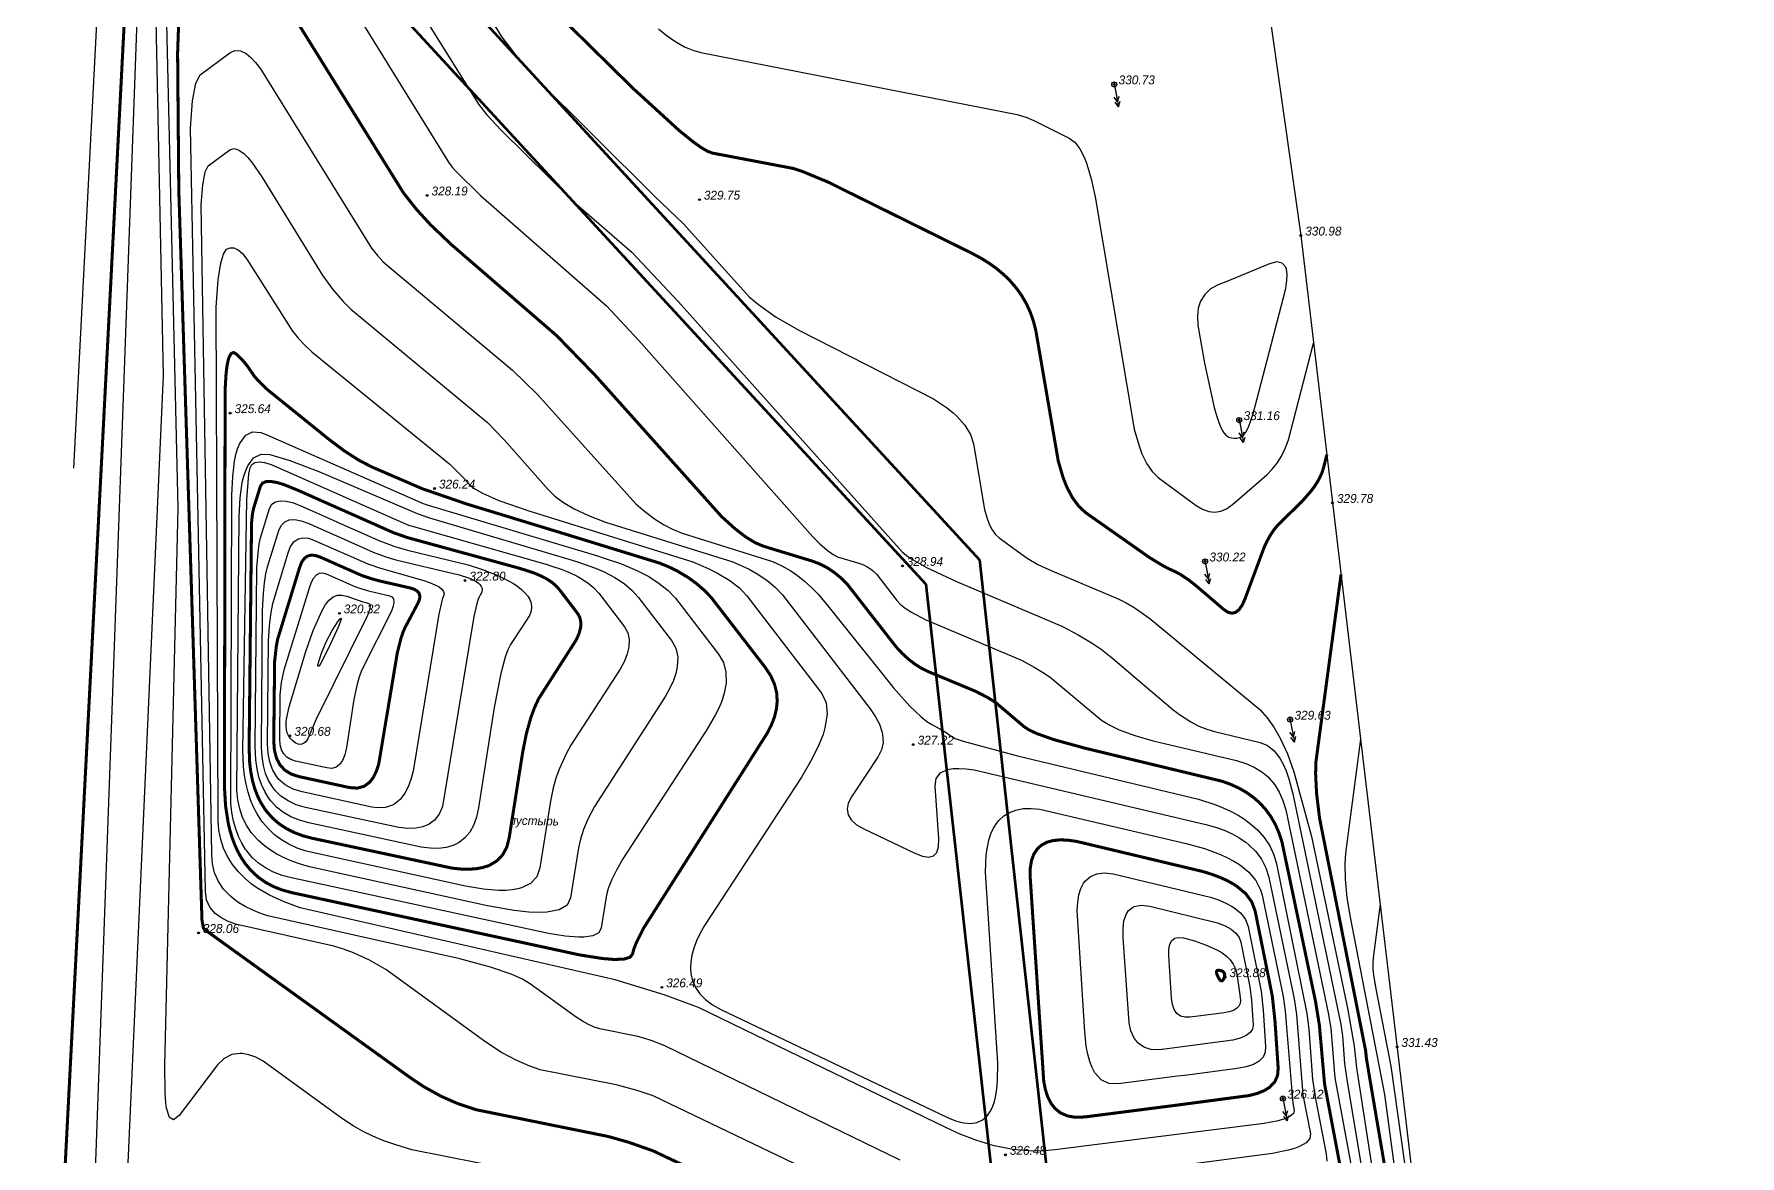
# Model space of a CAD drawing. Extents: x 108150 to 142535, y -18867 to -9422.
# Drawn here: x 139210.6 to 139379.2, y -13488.4 to -13377.5 of the extents above; entities that cross this region are included whole.
import ezdxf

# ---------------------------------------------------------------- set-up
doc = ezdxf.new("R2010")
doc.units = 0
doc.header["$MEASUREMENT"] = 0
for name, color, linetype in [('(022) Возд. Линии', 7, 'Continuous'), ('(039) Земля', 7, 'Continuous'), ('(040) Ограда', 7, 'Continuous'), ('CONTOURS-LABEL', 7, 'Continuous'), ('GEO_POINTS111', 7, 'Continuous'), ('R_Поверхность1_CNT-MAJ', 7, 'Continuous'), ('R_Поверхность1_CNT-MIN', 7, 'Continuous')]:
    doc.layers.add(name, color=color, linetype=linetype)
doc.styles.add('BM-431', font='')
doc.styles.get('BM-431').set_extended_font_data('Bm431', italic=True)
doc.linetypes.add('ОГРАДА_V_ПРОВ', pattern='A,2.5,["v",Standard,S=1,R=0,X=0,Y=0],5,["v",Standard,S=1,R=180,X=0,Y=0],2.5', length=10)

# ---------------------------------------------------------------- blocks, each defined once
blk = doc.blocks.new('strela1')
for p, q in [((0, 0), (2, 0)), ((2, 0), (1.5, 0.25)), ((2, 0), (1.5, -0.25))]:
    blk.add_line(p, q)
blk = doc.blocks.new('strela2')
at = {"layer": '(022) Возд. Линии'}
for p, q in [((0, 0), (2, 0)), ((1.5, 0), (1, 0.25)), ((1.5, 0), (1, -0.25)), ((2, 0), (1.5, 0.25)), ((2, 0), (1.5, -0.25))]:
    blk.add_line(p, q, dxfattribs=at)
blk = doc.blocks.new('*U2486')
at = {"layer": '(022) Возд. Линии'}
for name, p, rotation in [('strela1', (-0.05, 0.25), 280.8758532475073), ('strela2', (0.05, -0.25), 280.6415228112427)]:
    blk.add_blockref(name, p, dxfattribs=dict(at, rotation=rotation))
blk = doc.blocks.new('STOLB')
at = {"layer": '(022) Возд. Линии'}
blk.add_circle((0, 0), 0.25, dxfattribs=at)
blk = doc.blocks.new('*U2488')
at = {"layer": '(022) Возд. Линии'}
for name, p, rotation in [('strela1', (-0.05, 0.25), 280.8758532475073), ('strela2', (0.05, -0.25), 280.6415228112427)]:
    blk.add_blockref(name, p, dxfattribs=dict(at, rotation=rotation))
blk = doc.blocks.new('*U2489')
at = {"layer": '(022) Возд. Линии'}
for name, p, rotation in [('strela1', (-0.05, 0.25), 280.8758532475073), ('strela2', (0.05, -0.25), 280.6415228112427)]:
    blk.add_blockref(name, p, dxfattribs=dict(at, rotation=rotation))
blk = doc.blocks.new('*U2490')
at = {"layer": '(022) Возд. Линии'}
for name, p, rotation in [('strela1', (-0.05, 0.25), 280.8758532475073), ('strela2', (0.05, -0.25), 280.6415228112427)]:
    blk.add_blockref(name, p, dxfattribs=dict(at, rotation=rotation))
blk = doc.blocks.new('*U2491')
at = {"layer": '(022) Возд. Линии'}
for name, p, rotation in [('strela1', (-0.05, 0.25), 280.8758532475073), ('strela2', (0.05, -0.25), 280.6415228112427)]:
    blk.add_blockref(name, p, dxfattribs=dict(at, rotation=rotation))

msp = doc.modelspace()

# ---------------------------------------------------------------- linework, layer by layer
at = {"layer": '(040) Ограда', "linetype": 'ОГРАДА_V_ПРОВ', "elevation": 331.432, "flags": 128}
msp.add_lwpolyline([(140189.8476, -13443.6762), (140193.3975, -13417.4134), (140089.9275, -13366.3493), (140011.0505, -13327.3708), (139994.8631, -13321.1751), (139930.108, -13298.7183), (139887.3247, -13291.2719), (139803.7556, -13277.1921), (139731.8093, -13272.4451), (139717.7462, -13270.5614), (139697.7391, -13267.9531), (139632.5805, -13266.5041), (139585.6072, -13267.5184), (139499.2672, -13277.9713), (139409.2573, -13290.6273), (139322.9944, -13306.8473), (139335.7974, -13397.3763), (139352.1444, -13535.2563), (139359.9974, -13607.5303), (139370.6814, -13702.5533), (139377.6814, -13764.7193), (139386.4634, -13843.0583), (139387.2483, -13848.7025), (139399.7605, -13946.8176)], dxfattribs=at)
at = {"layer": 'GEO_POINTS111'}
for points, elevation in [([(139317.3574, -13382.4303), (139317.3574, -13382.4303)], 330.733), ([(139249.462, -13393.4128), (139249.462, -13393.4128)], 328.1934), ([(139276.3751, -13393.8266), (139276.3751, -13393.8266)], 329.748), ([(139335.7974, -13397.3763), (139335.7974, -13397.3763)], 330.983), ([(139230.0018, -13414.9317), (139230.0018, -13414.9317)], 325.6421), ([(139329.7074, -13415.6213), (139329.7074, -13415.6213)], 331.158), ([(139250.1974, -13422.3853), (139250.1974, -13422.3853)], 326.24), ([(139338.9314, -13423.81), (139338.9314, -13423.81)], 329.7835), ([(139296.4324, -13430.0353), (139296.4324, -13430.0353)], 328.94), ([(139326.3294, -13429.5943), (139326.3294, -13429.5943)], 330.222), ([(139253.2014, -13431.4833), (139253.2014, -13431.4833)], 322.804), ([(139240.7924, -13434.7283), (139240.7924, -13434.7283)], 320.321), ([(139334.7344, -13445.2353), (139334.7344, -13445.2353)], 329.63), ([(139235.9104, -13446.8293), (139235.9104, -13446.8293)], 320.678), ([(139297.4948, -13447.6966), (139297.4948, -13447.6966)], 327.2169), ([(139226.8664, -13466.3163), (139226.8664, -13466.3163)], 328.059), ([(139328.3104, -13470.6903), (139328.3104, -13470.6903)], 323.883), ([(139272.652, -13471.6985), (139272.652, -13471.6985)], 326.4882), ([(139345.3072, -13477.5877), (139345.3072, -13477.5877)], 331.4323), ([(139334.0244, -13482.6923), (139334.0244, -13482.6923)], 326.122), ([(139306.6039, -13488.2515), (139306.6039, -13488.2515)], 326.4807)]:
    msp.add_lwpolyline(points, dxfattribs=dict(at, elevation=elevation))
for centre in [(139317.3574, -13382.4303, 330.733), (139249.462, -13393.4128, 328.1934), (139276.3751, -13393.8266, 329.748), (139335.7974, -13397.3763, 330.983), (139230.0018, -13414.9317, 325.6421), (139329.7074, -13415.6213, 331.158), (139250.1974, -13422.3853, 326.24), (139338.9314, -13423.81, 329.7835), (139296.4324, -13430.0353, 328.94), (139326.3294, -13429.5943, 330.222), (139253.2014, -13431.4833, 322.804), (139240.7924, -13434.7283, 320.321), (139334.7344, -13445.2353, 329.63), (139235.9104, -13446.8293, 320.678), (139297.4948, -13447.6966, 327.2169), (139226.8664, -13466.3163, 328.059), (139328.3104, -13470.6903, 323.883), (139272.652, -13471.6985, 326.4882), (139345.3072, -13477.5877, 331.4323), (139334.0244, -13482.6923, 326.122), (139306.6039, -13488.2515, 326.4807)]:
    msp.add_circle(centre, 0.0875, dxfattribs=at)
at = {"layer": 'R_Поверхность1_CNT-MAJ', "color": 42, "const_width": 0.3, "elevation": 330}
for points in [[(139210.7725, -13545.8117), (139220.2371, -13362.5916)], [(139339.7685, -13430.8706), (139337.2825, -13449.4187), (139337.2539, -13450.5657), (139337.3478, -13452.5267), (139337.6468, -13454.9865), (139342.1959, -13477.9575), (139342.2702, -13478.7016), (139342.5928, -13480.6268), (139344.2098, -13490.174)]]:
    msp.add_lwpolyline(points, dxfattribs=at)
at = {"layer": 'R_Поверхность1_CNT-MAJ', "color": 42, "const_width": 0.3}
for points, elevation in [([(139322.167, -13483.5199), (139314.4696, -13484.5077), (139313.5365, -13484.5467), (139312.7207, -13484.4094), (139312.0224, -13484.0956), (139311.5049, -13483.6734), (139311.1118, -13483.1686), (139310.7946, -13482.5499), (139310.5533, -13481.8173), (139310.3877, -13480.9708), (139309.0559, -13460.9082), (139309.0532, -13459.976), (139309.1748, -13459.1751), (139309.4207, -13458.5055), (139309.791, -13457.9673), (139310.192, -13457.6207), (139310.6962, -13457.3573), (139311.2917, -13457.1903), (139311.9783, -13457.1197), (139312.7562, -13457.1454), (139313.6253, -13457.2676), (139326.1277, -13460.2512), (139326.9852, -13460.5188), (139327.7658, -13460.8103), (139328.4697, -13461.1258), (139329.0966, -13461.4653), (139329.4559, -13461.6939), (139330.3341, -13462.4252), (139330.9411, -13463.2409), (139331.2767, -13464.1412), (139332.9664, -13472.5059), (139333.2358, -13474.9779), (139333.5539, -13479.6848), (139333.4956, -13480.4177), (139333.2147, -13481.0472), (139332.7111, -13481.5734), (139332.1691, -13481.9094), (139331.494, -13482.1837), (139330.6859, -13482.3962), (139323.0401, -13483.4079)], 326), ([(139327.5999, -13470.6413), (139327.5034, -13470.4137), (139327.4612, -13470.2362), (139327.4732, -13470.1089), (139327.5395, -13470.0317), (139327.6602, -13470.0046), (139327.835, -13470.0277), (139328.0137, -13470.0888), (139328.1456, -13470.1761), (139328.2308, -13470.2894), (139328.2693, -13470.4287), (139328.261, -13470.5942), (139328.206, -13470.7857), (139328.1238, -13470.9521), (139328.0341, -13471.0424), (139327.9369, -13471.0564), (139327.8321, -13470.9942), (139327.7198, -13470.8559)], 324)]:
    msp.add_lwpolyline(points, close=True, dxfattribs=dict(at, elevation=elevation))
at = {"layer": 'R_Поверхность1_CNT-MIN', "color": 44}
for points, elevation in [([(139214.5625, -13420.3741), (139218.6834, -13340.0475)], 330.5), ([(139215.5641, -13520.7358), (139221.7062, -13351.4745)], 329.5), ([(139219.9308, -13489.0304), (139223.42, -13411.2218), (139222.3588, -13360.1155)], 329), ([(139341.7019, -13447.1785), (139340.1963, -13458.436), (139340.1437, -13459.4617), (139340.1651, -13460.9901), (139340.3372, -13462.844), (139340.6682, -13464.7649), (139344.0646, -13482.2799), (139349.4574, -13522.4357)], 330.5), ([(139343.6354, -13463.4865), (139342.9319, -13468.7774), (139342.9105, -13469.3272), (139342.9227, -13469.8911), (139342.9687, -13470.4693), (139343.1617, -13471.6685), (139344.6798, -13479.5057), (139350.08, -13517.8442)], 331)]:
    msp.add_lwpolyline(points, dxfattribs=dict(at, elevation=elevation))
for points, elevation in [([(139327.6385, -13402.2487), (139326.8832, -13402.6572), (139326.2989, -13403.194), (139325.8855, -13403.8591), (139325.6622, -13404.5551), (139325.573, -13405.3518), (139325.6179, -13406.249), (139326.2828, -13410.0066), (139327.2258, -13414.3875), (139327.4487, -13415.1786), (139327.6753, -13415.8465), (139327.8117, -13416.1846), (139328.091, -13416.7345), (139328.3757, -13417.1074), (139328.6659, -13417.3033), (139328.9515, -13417.387), (139329.2221, -13417.4233), (139329.4779, -13417.4122), (139329.7189, -13417.3536), (139329.945, -13417.2475), (139330.1562, -13417.0941), (139330.3739, -13416.8108), (139330.6192, -13416.3151), (139331.0899, -13415.0161), (139334.0963, -13403.5021), (139334.2982, -13402.5998), (139334.4102, -13401.831), (139334.4323, -13401.1955), (139334.3643, -13400.6936), (139334.2978, -13400.4953), (139333.9614, -13400.0916), (139333.4233, -13399.9872), (139332.6834, -13400.182), (139328.4793, -13401.9042)], 331), ([(139245.6798, -13432.958), (139245.9584, -13433.0816), (139246.1244, -13433.2996), (139246.1778, -13433.6118), (139246.1186, -13434.0184), (139245.9468, -13434.5193), (139243.0088, -13440.3019), (139242.7584, -13441.0048), (139242.5441, -13441.7319), (139242.2239, -13443.2588), (139241.4802, -13447.9847), (139241.3235, -13448.6973), (139241.1013, -13449.26), (139240.8135, -13449.6726), (139240.4602, -13449.9353), (139240.0414, -13450.0479), (139239.5571, -13450.0106), (139236.4545, -13449.3365), (139235.9807, -13449.1818), (139235.5934, -13448.9423), (139235.2928, -13448.618), (139235.0787, -13448.2089), (139234.9513, -13447.7151), (139234.9104, -13447.1365), (139234.943, -13442.7893), (139235.0747, -13441.5463), (139235.3333, -13440.3022), (139237.8233, -13432.2095), (139238.0296, -13431.6523), (139238.263, -13431.2255), (139238.5235, -13430.9293), (139238.8111, -13430.7637), (139239.1258, -13430.7285), (139239.4676, -13430.8239), (139242.3036, -13432.081), (139242.9938, -13432.3181), (139243.6704, -13432.4991), (139245.3449, -13432.8815)], 321.5), ([(139243.6071, -13433.7087), (139243.7577, -13433.7985), (139243.8238, -13433.9796), (139243.8054, -13434.2522), (139243.7024, -13434.6161), (139243.515, -13435.0715), (139238.5069, -13445.2012), (139237.6763, -13447.1415), (139237.4699, -13447.4252), (139237.2419, -13447.6041), (139236.9924, -13447.6783), (139236.7214, -13447.6478), (139236.4288, -13447.5125), (139236.1508, -13447.3101), (139235.9236, -13447.0782), (139235.7472, -13446.8167), (139235.6217, -13446.5256), (139235.5469, -13446.205), (139235.5229, -13445.8549), (139235.5422, -13445.4623), (139235.5972, -13445.0142), (139235.8147, -13443.9516), (139237.4713, -13438.4812), (139238.1961, -13436.4229), (139239.0744, -13434.4339), (139239.4078, -13433.852), (139239.7716, -13433.4092), (139240.1655, -13433.1054), (139240.5898, -13432.9406), (139241.0442, -13432.9148), (139241.529, -13433.0281), (139243.119, -13433.5744), (139243.3887, -13433.6531)], 321), ([(139240.6988, -13436.0348), (139239.7203, -13438.1663), (139238.9393, -13439.655), (139238.7738, -13439.9085), (139238.6837, -13439.981), (139238.669, -13439.8725), (139238.7297, -13439.583), (139239.0527, -13438.5563), (139239.506, -13437.4743), (139240.0652, -13436.4326), (139240.6702, -13435.5126), (139240.8627, -13435.2712), (139240.9617, -13435.2027), (139240.9675, -13435.3072), (139240.8798, -13435.5846)], 320.5), ([(139323.6179, -13480.4898), (139317.7386, -13481.2442), (139316.8304, -13481.2061), (139316.0656, -13480.8404), (139315.4442, -13480.1469), (139315.1672, -13479.6339), (139314.9323, -13479.0245), (139314.7396, -13478.3188), (139314.5891, -13477.5167), (139314.4403, -13476.1006), (139313.6953, -13464.1142), (139313.7419, -13463.276), (139313.8628, -13462.5443), (139314.0579, -13461.9191), (139314.3274, -13461.4004), (139314.5011, -13461.1676), (139315.0072, -13460.7302), (139315.6359, -13460.4687), (139316.3873, -13460.3829), (139317.2613, -13460.473), (139326.852, -13462.778), (139327.6739, -13463.0567), (139328.3951, -13463.3667), (139329.0158, -13463.7082), (139329.1853, -13463.8187), (139329.8562, -13464.3772), (139330.3198, -13465.0003), (139330.5761, -13465.688), (139331.8668, -13472.0771), (139332.0725, -13473.9652), (139332.3155, -13477.5605), (139332.271, -13478.1202), (139332.0564, -13478.601), (139331.6717, -13479.003), (139331.117, -13479.326), (139330.3922, -13479.5701), (139329.4973, -13479.7353), (139324.5978, -13480.364)], 325.5), ([(139322.0229, -13477.8505), (139321.1052, -13477.8663), (139320.3359, -13477.6592), (139319.7149, -13477.2292), (139319.6764, -13477.1902), (139319.2934, -13476.6704), (139319.0062, -13476.0067), (139318.8147, -13475.1991), (139318.2336, -13466.8002), (139318.2226, -13465.8794), (139318.319, -13465.1127), (139318.523, -13464.5001), (139318.7712, -13464.1121), (139319.2993, -13463.7165), (139320.002, -13463.5709), (139320.8792, -13463.6755), (139327.5585, -13465.3057), (139328.3082, -13465.6023), (139328.9148, -13465.9435), (139329.3782, -13466.3293), (139329.6984, -13466.7597), (139329.8755, -13467.2348), (139330.7671, -13471.6482), (139330.9092, -13472.9526), (139331.0771, -13475.4361), (139331.0181, -13475.8264), (139330.7852, -13476.1694), (139330.3785, -13476.4651), (139329.8133, -13476.7084), (139329.0821, -13476.9065), (139322.0933, -13477.8414)], 325), ([(139324.8373, -13474.6454), (139324.3194, -13474.6528), (139323.8874, -13474.5313), (139323.5412, -13474.2807), (139323.2809, -13473.901), (139323.1065, -13473.3924), (139323.0179, -13472.7547), (139322.7443, -13468.5415), (139322.7468, -13467.9084), (139322.8458, -13467.4134), (139323.0412, -13467.0567), (139323.3329, -13466.8381), (139323.7211, -13466.7577), (139324.2056, -13466.8155), (139325.2807, -13467.115), (139326.3753, -13467.5062), (139327.4893, -13467.9888), (139328.0123, -13468.2749), (139328.4575, -13468.6047), (139328.8249, -13468.9782), (139329.1145, -13469.3953), (139329.3263, -13469.8562), (139329.4604, -13470.3607), (139329.7451, -13472.2217), (139329.8154, -13472.9688), (139329.7899, -13473.2891), (139329.6671, -13473.5644), (139329.447, -13473.7944), (139329.1295, -13473.9793), (139328.7146, -13474.119), (139328.2024, -13474.2135), (139325.3982, -13474.5734)], 324.5)]:
    msp.add_lwpolyline(points, close=True, dxfattribs=dict(at, elevation=elevation))

# ---------------------------------------------------------------- block references
at = {"layer": '(022) Возд. Линии'}
for name, p in [('*U2486', (139317.3574, -13382.4303, 330.733)), ('STOLB', (139317.3574, -13382.4303, 330.733)), ('*U2488', (139329.7074, -13415.6213, 331.158)), ('STOLB', (139329.7074, -13415.6213, 331.158)), ('*U2489', (139326.3294, -13429.5943, 330.222)), ('STOLB', (139326.3294, -13429.5943, 330.222)), ('*U2490', (139334.7344, -13445.2353, 329.63)), ('STOLB', (139334.7344, -13445.2353, 329.63)), ('*U2491', (139334.0244, -13482.6923, 326.122)), ('STOLB', (139334.0244, -13482.6923, 326.122))]:
    msp.add_blockref(name, p, dxfattribs=at)

# ---------------------------------------------------------------- texts
at = {"layer": '(039) Земля', "linetype": 'Continuous', "style": 'BM-431', "width": 1}
msp.add_text('пустырь', height=0.87, rotation=359.155003, dxfattribs=at).set_placement((139257.5854, -13455.6268))
at = {"layer": 'GEO_POINTS111', "color": 7, "char_height": 0.876, "attachment_point": 1}
for s, insert, width in [('\\fD431|b0|i1|c0|p34;\\W1.0000000000;\\T1.0000000000;\\o\\l330.73', (139317.7842, -13381.5543, 330.733), 3.934666), ('\\fD431|b0|i1|c0|p34;\\W1.0000000000;\\T1.0000000000;\\o\\l328.19', (139249.8889, -13392.5368, 328.1934), 3.822599), ('\\fD431|b0|i1|c0|p34;\\W1.0000000000;\\T1.0000000000;\\o\\l329.75', (139276.802, -13392.9506, 329.748), 3.967523), ('\\fD431|b0|i1|c0|p34;\\W1.0000000000;\\T1.0000000000;\\o\\l330.98', (139336.2242, -13396.5003, 330.983), 4.036758), ('\\fD431|b0|i1|c0|p34;\\W1.0000000000;\\T1.0000000000;\\o\\l325.64', (139230.4286, -13414.0557, 325.6421), 4.013875), ('\\fD431|b0|i1|c0|p34;\\W1.0000000000;\\T1.0000000000;\\o\\l331.16', (139330.1342, -13414.7453, 331.158), 3.530403), ('\\fD431|b0|i1|c0|p34;\\W1.0000000000;\\T1.0000000000;\\o\\l326.24', (139250.6242, -13421.5093, 326.24), 4.050253), ('\\fD431|b0|i1|c0|p34;\\W1.0000000000;\\T1.0000000000;\\o\\l329.78', (139339.3582, -13422.934, 329.7835), 3.965176), ('\\fD431|b0|i1|c0|p34;\\W1.0000000000;\\T1.0000000000;\\o\\l330.22', (139326.7562, -13428.7183, 330.222), 4.006835), ('\\fD431|b0|i1|c0|p34;\\W1.0000000000;\\T1.0000000000;\\o\\l328.94', (139296.8592, -13429.1593, 328.94), 4.086044), ('\\fD431|b0|i1|c0|p34;\\W1.0000000000;\\T1.0000000000;\\o\\l322.80', (139253.6282, -13430.6073, 322.804), 4.085457), ('\\fD431|b0|i1|c0|p34;\\W1.0000000000;\\T1.0000000000;\\o\\l320.32', (139241.2192, -13433.8523, 320.321), 4.006835), ('\\fD431|b0|i1|c0|p34;\\W1.0000000000;\\T1.0000000000;\\o\\l329.63', (139335.1612, -13444.3593, 329.63), 4.102473), ('\\fD431|b0|i1|c0|p34;\\W1.0000000000;\\T1.0000000000;\\o\\l320.68', (139236.3372, -13445.9533, 320.678), 4.079003), ('\\fD431|b0|i1|c0|p34;\\W1.0000000000;\\T1.0000000000;\\o\\l327.22', (139297.9217, -13446.8206, 327.2169), 3.935253), ('\\fD431|b0|i1|c0|p34;\\W1.0000000000;\\T1.0000000000;\\o\\l328.06', (139227.2932, -13465.4403, 328.059), 4.089565), ('\\fD431|b0|i1|c0|p34;\\W1.0000000000;\\T1.0000000000;\\o\\l326.49', (139273.0788, -13470.8225, 326.4882), 4.056707), ('\\fD431|b0|i1|c0|p34;\\W1.0000000000;\\T1.0000000000;\\o\\l323.88', (139328.7372, -13469.8143, 323.883), 4.043212), ('\\fD431|b0|i1|c0|p34;\\W1.0000000000;\\T1.0000000000;\\o\\l331.43', (139345.7341, -13476.7117, 331.4323), 3.80793), ('\\fD431|b0|i1|c0|p34;\\W1.0000000000;\\T1.0000000000;\\o\\l326.12', (139334.4512, -13481.8163, 326.122), 3.820252), ('\\fD431|b0|i1|c0|p34;\\W1.0000000000;\\T1.0000000000;\\o\\l326.48', (139307.0307, -13487.3755, 326.4807), 4.084871)]:
    msp.add_mtext(s, dxfattribs=dict(at, insert=insert, width=width))

# ---------------------------------------------------------------- wipeouts: each hides what was drawn before it
at = {"color": 42}
for points in [[(139255.3401, -13400.7312), (139256.7095, -13399.4285), (139259.4593, -13402.3191), (139258.0899, -13403.6218)], [(139310.8108, -13420.0327), (139312.5583, -13419.3456), (139314.0029, -13423.0191), (139312.2554, -13423.7063)], [(139240.0736, -13425.9266), (139241.7879, -13425.1489), (139243.431, -13428.771), (139241.7167, -13429.5486)], [(139232.8765, -13438.3565), (139230.9941, -13438.3427), (139231.0232, -13434.3702), (139232.9056, -13434.384)], [(139233.7384, -13457.1044), (139232.2655, -13458.2955), (139229.7616, -13455.1993), (139231.2344, -13454.0082)], [(139236.957, -13459.8135), (139237.6057, -13461.5887), (139233.8584, -13462.958), (139233.2097, -13461.1828)], [(139284.0028, -13466.8611), (139283.223, -13465.1349), (139286.852, -13463.4956), (139287.6317, -13465.2218)]]:
    msp.add_wipeout(points, dxfattribs=at).dxf.layer = 'CONTOURS-LABEL'

# ---------------------------------------------------------------- next in the draw order: linework, layer by layer
at = {"layer": 'R_Поверхность1_CNT-MAJ', "color": 42, "const_width": 0.3}
for points, elevation in [([(139288.6257, -13495.8351), (139271.7906, -13487.8636), (139269.3733, -13487.0131), (139267.3687, -13486.4457), (139254.2661, -13483.7875), (139252.418, -13483.1618), (139250.8198, -13482.4565), (139249.0999, -13481.5043), (139247.6708, -13480.5401), (139227.5949, -13466.0716), (139227.3521, -13465.838), (139227.2089, -13465.0474), (139224.9177, -13392.8137), (139224.8011, -13379.3434), (139224.9183, -13376.0244)], 328), ([(139263.212, -13376.3376), (139269.8181, -13382.8375), (139274.3596, -13386.9896), (139275.7101, -13388.085), (139276.5091, -13388.6566), (139277.1501, -13389.0353), (139277.6329, -13389.2212), (139285.6217, -13390.7402), (139286.5799, -13391.0578), (139289.045, -13392.0771), (139303.3175, -13399.1465), (139304.1812, -13399.6111), (139304.9837, -13400.1098), (139305.7251, -13400.6427), (139306.4053, -13401.2097), (139307.0243, -13401.8108), (139307.6524, -13402.5339), (139308.2038, -13403.3041), (139308.676, -13404.1185), (139309.0689, -13404.9772), (139309.3824, -13405.8802), (139309.6166, -13406.8274), (139311.8252, -13419.679), (139312.2896, -13421.2712), (139312.6651, -13422.226), (139313.2164, -13423.2812), (139313.841, -13424.1317), (139314.5391, -13424.7777), (139320.8275, -13429.202), (139322.1345, -13429.9973), (139322.6356, -13430.2645), (139323.4424, -13430.6346), (139323.8381, -13430.8472), (139324.6592, -13431.3821), (139325.5197, -13432.0636), (139328.1607, -13434.3276), (139328.5867, -13434.6124), (139328.984, -13434.7122), (139329.3529, -13434.627), (139329.6932, -13434.3567), (139330.0051, -13433.9015), (139330.2884, -13433.2611), (139332.1824, -13428.1636), (139332.4835, -13427.5277), (139332.806, -13426.9562), (139333.1499, -13426.4494), (139333.5153, -13426.0071), (139335.966, -13423.6), (139336.8047, -13422.6357), (139337.1582, -13422.159), (139337.4578, -13421.6916), (139337.7035, -13421.2334), (139337.8952, -13420.7845), (139338.0331, -13420.3447), (139338.3657, -13419.0394)], 330)]:
    msp.add_lwpolyline(points, dxfattribs=dict(at, elevation=elevation))
for points, elevation in [([(139263.0629, -13426.8749), (139272.4332, -13429.7593), (139273.3194, -13430.1216), (139274.1585, -13430.5311), (139275.2617, -13431.1889), (139276.0722, -13431.779), (139276.8236, -13432.4286), (139277.516, -13433.1375), (139282.8899, -13440.1014), (139283.418, -13440.9075), (139283.787, -13441.7372), (139283.9969, -13442.5906), (139284.0491, -13443.4089), (139283.9758, -13444.1738), (139283.7868, -13444.9559), (139283.4822, -13445.7553), (139283.062, -13446.5719), (139270.8496, -13465.8433), (139270.1508, -13467.2456), (139269.8865, -13467.9045), (139269.7559, -13468.3941), (139269.5115, -13468.7248), (139268.9057, -13468.9073), (139267.9386, -13468.9414), (139266.7949, -13468.8496), (139264.5599, -13468.4985), (139236.0852, -13462.3349), (139235.1438, -13462.0793), (139234.2742, -13461.7372), (139233.4762, -13461.3084), (139232.75, -13460.7931), (139232.0954, -13460.1911), (139231.5126, -13459.5026), (139231.0725, -13458.8476), (139230.7435, -13458.2496), (139230.4511, -13457.6073), (139230.1954, -13456.9208), (139229.9763, -13456.1901), (139229.7938, -13455.4151), (139229.5388, -13453.7324), (139229.4304, -13451.8727), (139229.4959, -13412.6194), (139229.5908, -13411.0331), (139229.6806, -13410.2831), (139229.7968, -13409.6988), (139229.8899, -13409.3989), (139230.0897, -13409.0459), (139230.3291, -13408.9413), (139230.6079, -13409.0853), (139231.1738, -13409.6447), (139231.6771, -13410.2502), (139232.3701, -13411.2627), (139232.7185, -13411.6715), (139233.703, -13412.632), (139239.7504, -13417.5232), (139241.2648, -13418.659), (139242.6886, -13419.5734), (139244.0216, -13420.2663), (139248.9778, -13422.4032), (139253.328, -13423.9035), (139262.6709, -13426.7555)], 326), ([(139259.2598, -13430.4799), (139260.0082, -13430.7327), (139260.6747, -13431.0104), (139261.2594, -13431.313), (139261.7622, -13431.6405), (139262.1832, -13431.9929), (139262.5223, -13432.3701), (139264.3114, -13434.7083), (139264.5452, -13435.1257), (139264.6503, -13435.5984), (139264.6266, -13436.1265), (139264.4742, -13436.7099), (139264.1931, -13437.3486), (139260.4855, -13443.1493), (139260.0757, -13444.0346), (139259.7089, -13445.0289), (139259.2572, -13446.6473), (139258.8941, -13448.4906), (139257.567, -13456.9208), (139257.3311, -13457.83), (139256.9342, -13458.582), (139256.3764, -13459.1768), (139255.6576, -13459.6144), (139255.5125, -13459.6759), (139254.9392, -13459.8581), (139254.2975, -13459.9736), (139253.5876, -13460.0224), (139252.8095, -13460.0045), (139251.9631, -13459.9199), (139238.1093, -13456.962), (139237.1703, -13456.7122), (139236.3079, -13456.3875), (139235.522, -13455.9879), (139234.8126, -13455.5134), (139234.1797, -13454.964), (139233.6233, -13454.3397), (139233.4145, -13454.0581), (139233.0279, -13453.4405), (139232.6968, -13452.7684), (139232.4213, -13452.042), (139232.2013, -13451.2611), (139232.0369, -13450.4259), (139231.928, -13449.5363), (139231.869, -13448.0708), (139232.1059, -13425.8264), (139232.1943, -13424.9214), (139232.3002, -13424.3729), (139232.988, -13422.1517), (139233.1854, -13421.8541), (139233.5486, -13421.7018), (139234.0775, -13421.6947), (139234.6362, -13421.7976), (139235.3067, -13421.9986), (139236.6584, -13422.5449), (139246.1513, -13426.7592), (139247.5036, -13427.2334), (139258.4704, -13430.2395)], 324), ([(139247.7525, -13432.2072), (139248.1722, -13432.3401), (139248.4774, -13432.5208), (139248.6681, -13432.7493), (139248.7442, -13433.0258), (139248.7059, -13433.35), (139248.5531, -13433.7222), (139247.2926, -13436.0985), (139247.0834, -13436.5672), (139246.876, -13437.1809), (139246.5113, -13438.6322), (139244.6808, -13449.602), (139244.4292, -13450.3698), (139244.1135, -13450.9909), (139243.796, -13451.4022), (139243.2278, -13451.8246), (139242.5542, -13452.0058), (139241.7753, -13451.9457), (139236.7854, -13450.8616), (139236.0234, -13450.6127), (139235.4007, -13450.2275), (139234.9171, -13449.706), (139234.5729, -13449.0481), (139234.3679, -13448.2539), (139234.3021, -13447.3233), (139234.3882, -13439.4838), (139234.5615, -13437.9377), (139234.6896, -13437.2775), (139236.8791, -13430.1239), (139237.0767, -13429.6412), (139237.3303, -13429.2879), (139237.64, -13429.0639), (139238.0058, -13428.9693), (139238.4277, -13429.004), (139238.9057, -13429.1681), (139242.9445, -13430.9583), (139243.9274, -13431.296), (139244.891, -13431.5538), (139247.2756, -13432.0983)], 322)]:
    msp.add_lwpolyline(points, close=True, dxfattribs=dict(at, elevation=elevation))
at = {"layer": 'R_Поверхность1_CNT-MIN', "color": 44}
for points, elevation in [([(139264.5888, -13491.0687), (139247.9555, -13487.7573), (139246.2653, -13487.247), (139245.1836, -13486.8578), (139244.0927, -13486.4044), (139243.0765, -13485.9146), (139242.135, -13485.3884), (139241.0107, -13484.6413), (139233.2716, -13479.0068), (139232.5303, -13478.6167), (139231.8319, -13478.3611), (139231.1766, -13478.2402), (139230.9791, -13478.23), (139230.1555, -13478.3455), (139229.4156, -13478.7232), (139228.7594, -13479.3631), (139224.9528, -13484.3516), (139224.4105, -13484.8028), (139223.9968, -13484.5662), (139223.7115, -13483.6418), (139223.6367, -13483.1093), (139223.5587, -13482.1109), (139223.5313, -13479.4261), (139224.8481, -13424.3129), (139223.6201, -13370.7607)], 328.5), ([(139272.3324, -13376.9418), (139273.0356, -13377.5299), (139273.736, -13378.0389), (139274.0874, -13378.265), (139274.9001, -13378.7127), (139275.7089, -13379.0525), (139276.5139, -13379.2843), (139307.774, -13385.396), (139308.7083, -13385.7025), (139309.4072, -13385.9986), (139312.8945, -13387.7439), (139313.4514, -13388.1553), (139313.9595, -13388.8079), (139314.4188, -13389.7017), (139314.6579, -13390.3164), (139315.0889, -13391.7788), (139315.4571, -13393.552), (139319.3335, -13416.5198), (139319.7696, -13418.0817), (139320.0879, -13418.9407), (139320.5726, -13419.9344), (139321.1134, -13420.7155), (139321.7101, -13421.2841), (139325.4585, -13424.0575), (139326.0783, -13424.4402), (139326.6883, -13424.6639), (139327.2885, -13424.7286), (139327.8789, -13424.6342), (139328.4595, -13424.3809), (139329.0303, -13423.9685), (139332.4255, -13421.0171), (139332.9646, -13420.4862), (139333.4502, -13419.8773), (139333.8823, -13419.1903), (139334.2608, -13418.4253), (139334.5858, -13417.5823), (139337.0594, -13408.0205)], 330.5)]:
    msp.add_lwpolyline(points, dxfattribs=dict(at, elevation=elevation))
for points, elevation in [([(139266.8581, -13429.2214), (139268.6646, -13429.8365), (139270.2578, -13430.5165), (139271.3656, -13431.0995), (139272.3983, -13431.7644), (139273.2802, -13432.4753), (139274.0113, -13433.2319), (139278.2453, -13438.7532), (139278.7344, -13439.5983), (139278.9863, -13440.5455), (139279.001, -13441.5946), (139278.9559, -13441.9499), (139278.8157, -13442.6099), (139278.5989, -13443.3027), (139278.3056, -13444.0286), (139277.9357, -13444.7873), (139277.055, -13446.2693), (139268.791, -13458.9937), (139268.172, -13460.1013), (139267.6764, -13461.0979), (139267.3447, -13461.9145), (139267.1768, -13462.5509), (139266.6609, -13465.8294), (139266.4135, -13466.2937), (139265.8435, -13466.5937), (139264.9507, -13466.7294), (139264.4037, -13466.736), (139263.0835, -13466.6343), (139261.4619, -13466.3791), (139236.0688, -13460.8782), (139235.1311, -13460.6272), (139234.2725, -13460.2987), (139233.493, -13459.8929), (139232.7925, -13459.4096), (139232.1711, -13458.849), (139231.6287, -13458.2109), (139231.5257, -13458.0682), (139231.14, -13457.4496), (139230.8117, -13456.7748), (139230.5408, -13456.0439), (139230.3273, -13455.2567), (139230.1713, -13454.4133), (139230.0726, -13453.5137), (139230.1726, -13423.0348), (139230.245, -13421.1944), (139230.431, -13419.6733), (139230.5666, -13419.0324), (139230.7306, -13418.4713), (139230.9229, -13417.99), (139231.0039, -13417.8271), (139231.5402, -13417.1253), (139232.209, -13416.7963), (139233.0105, -13416.8403), (139233.3822, -13416.968), (139249.0797, -13423.8641), (139249.5677, -13424.0337), (139266.3033, -13429.0525)], 325.5), ([(139264.3253, -13429.6409), (139266.1076, -13430.2634), (139266.9005, -13430.6045), (139267.9969, -13431.1707), (139268.9201, -13431.772), (139269.6931, -13432.419), (139270.3157, -13433.1117), (139273.6006, -13437.4049), (139274.0299, -13438.1712), (139274.2229, -13439.0392), (139274.1795, -13440.0087), (139274.0306, -13440.6725), (139273.7876, -13441.3766), (139273.4507, -13442.1211), (139273.0198, -13442.9061), (139265.9809, -13453.8357), (139265.3509, -13455.0771), (139264.9126, -13456.1093), (139264.5978, -13457.0578), (139264.4066, -13457.9225), (139263.6296, -13462.8599), (139263.2843, -13463.565), (139262.5075, -13464.0345), (139261.2991, -13464.2684), (139260.7593, -13464.2949), (139259.5126, -13464.2566), (139258.0429, -13464.0965), (139255.4201, -13463.6282), (139237.8234, -13459.7828), (139236.9343, -13459.5192), (139236.1038, -13459.2216), (139235.3322, -13458.8897), (139234.6192, -13458.5238), (139233.9649, -13458.1236), (139233.3694, -13457.6894), (139232.8326, -13457.2209), (139232.6601, -13457.0505), (139232.0854, -13456.3869), (139231.6068, -13455.6675), (139231.224, -13454.8924), (139230.9372, -13454.0614), (139230.7463, -13453.1747), (139230.6513, -13452.2322), (139230.8753, -13425.1539), (139230.9788, -13423.3153), (139231.1974, -13421.7983), (139231.3499, -13421.1605), (139231.5312, -13420.603), (139231.7338, -13420.1407), (139232.3148, -13419.3507), (139233.0438, -13418.9743), (139233.9209, -13419.0114), (139235.8994, -13419.6234), (139238.7632, -13420.7083), (139248.4764, -13424.8703), (139249.6971, -13425.2892), (139263.8038, -13429.4821)], 325), ([(139261.7925, -13430.0604), (139262.7067, -13430.3646), (139263.5362, -13430.6946), (139264.2808, -13431.0504), (139264.6281, -13431.2418), (139265.3412, -13431.7062), (139265.9381, -13432.2059), (139266.419, -13432.7409), (139268.956, -13436.0566), (139269.2876, -13436.6485), (139269.4366, -13437.3188), (139269.403, -13438.0676), (139269.2403, -13438.7373), (139268.9558, -13439.4593), (139268.5496, -13440.2336), (139263.6513, -13447.7656), (139263.1854, -13448.6141), (139262.5299, -13450.053), (139262.1837, -13451.0118), (139261.9046, -13451.9809), (139261.6363, -13453.2942), (139260.5983, -13459.8903), (139260.2927, -13460.7691), (139259.6869, -13461.4296), (139258.7807, -13461.8718), (139258.4058, -13461.9721), (139257.8513, -13462.0671), (139257.2354, -13462.1173), (139256.5581, -13462.123), (139255.0191, -13462.0003), (139253.2344, -13461.699), (139237.4963, -13458.2422), (139236.6189, -13457.9322), (139235.8079, -13457.5571), (139235.0635, -13457.1169), (139234.3855, -13456.6116), (139233.7741, -13456.0412), (139233.2291, -13455.4056), (139233.0389, -13455.1461), (139232.6486, -13454.532), (139232.3066, -13453.8707), (139232.0129, -13453.162), (139231.7675, -13452.4061), (139231.5704, -13451.6029), (139231.4216, -13450.7524), (139231.321, -13449.8547), (139231.2607, -13448.2576), (139231.6518, -13423.4707), (139231.8453, -13420.9449), (139231.9591, -13420.3396), (139232.1387, -13420.0172), (139232.4383, -13419.8224), (139232.858, -13419.7553), (139233.3976, -13419.8158), (139234.0573, -13420.0039), (139247.6289, -13425.9959), (139248.1067, -13426.152), (139261.3044, -13429.9117)], 324.5), ([(139256.9873, -13431.2395), (139257.5096, -13431.5), (139257.9842, -13431.775), (139258.4112, -13432.0645), (139258.7906, -13432.3685), (139259.1223, -13432.6869), (139259.4064, -13433.0199), (139259.622, -13433.3667), (139259.7483, -13433.7268), (139259.7851, -13434.1003), (139259.7326, -13434.487), (139259.5907, -13434.8871), (139259.3594, -13435.3004), (139257.7037, -13437.8205), (139257.4291, -13438.3432), (139257.1571, -13439.0713), (139256.7281, -13440.6609), (139256.0986, -13444.0197), (139254.5357, -13453.9512), (139254.3351, -13454.8784), (139254.0443, -13455.6841), (139253.6632, -13456.3684), (139253.1918, -13456.9314), (139252.6301, -13457.3729), (139252.6192, -13457.3797), (139252.0208, -13457.6768), (139251.3459, -13457.871), (139250.5944, -13457.9623), (139249.7664, -13457.9507), (139248.8619, -13457.8362), (139237.7783, -13455.4369), (139236.8462, -13455.1805), (139236.0041, -13454.8359), (139235.252, -13454.4031), (139234.5901, -13453.8821), (139234.0182, -13453.273), (139233.7902, -13452.9701), (139233.4085, -13452.3476), (139233.0922, -13451.6611), (139232.8412, -13450.9106), (139232.6557, -13450.096), (139232.5356, -13449.2174), (139232.4773, -13447.8839), (139232.6432, -13430.1806), (139232.7481, -13428.763), (139232.8623, -13427.8678), (139233, -13427.2475), (139233.8972, -13424.35), (139234.1141, -13423.9434), (139234.4658, -13423.6895), (139234.9522, -13423.5883), (139235.5399, -13423.6337), (139236.2494, -13423.8171), (139237.2202, -13424.2007), (139244.6723, -13427.5316), (139246.2742, -13428.1259), (139247.531, -13428.4844), (139253.503, -13429.9211), (139254.9185, -13430.3776), (139256.4484, -13430.9957)], 323.5), ([(139254.4874, -13431.702), (139254.6826, -13431.8749), (139254.8141, -13432.0594), (139254.8818, -13432.2554), (139254.8857, -13432.4631), (139254.826, -13432.6823), (139254.5431, -13433.237), (139254.3759, -13433.7359), (139254.0612, -13435.0461), (139250.9836, -13453.8195), (139250.6424, -13454.5708), (139250.1775, -13455.1644), (139249.6501, -13455.5656), (139249.0469, -13455.8298), (139248.3498, -13455.9744), (139247.5588, -13455.9994), (139246.674, -13455.9048), (139237.4474, -13453.9118), (139236.5249, -13453.6459), (139235.7119, -13453.2728), (139235.0083, -13452.7926), (139234.4143, -13452.2051), (139234.1658, -13451.8821), (139233.7912, -13451.2527), (139233.496, -13450.5455), (139233.2803, -13449.7605), (139233.144, -13448.8977), (139233.0873, -13447.9571), (139233.1811, -13434.4541), (139233.2798, -13432.778), (139233.3902, -13431.6996), (139233.5303, -13430.8143), (139233.6999, -13430.1221), (139234.8064, -13426.5483), (139235.0428, -13426.0328), (139235.383, -13425.6773), (139235.827, -13425.4819), (139236.3748, -13425.4467), (139237.0265, -13425.5715), (139237.7821, -13425.8565), (139244.1204, -13428.6887), (139245.3712, -13429.155), (139246.3793, -13429.4455), (139252.6319, -13430.9215), (139253.5469, -13431.2205), (139253.918, -13431.3766), (139254.2315, -13431.5371)], 323), ([(139249.7061, -13431.6811), (139250.2271, -13431.8981), (139250.6318, -13432.1164), (139250.92, -13432.3361), (139251.0919, -13432.5572), (139251.1473, -13432.7798), (139251.0864, -13433.0037), (139250.9542, -13433.3551), (139250.6122, -13434.8185), (139248.0775, -13450.3249), (139247.8523, -13451.1531), (139247.5806, -13451.8749), (139247.2624, -13452.4901), (139246.8977, -13452.999), (139246.7784, -13453.1317), (139246.1199, -13453.649), (139245.3559, -13453.9246), (139244.4862, -13453.9584), (139243.9935, -13453.8808), (139237.1164, -13452.3867), (139236.209, -13452.1061), (139235.441, -13451.6889), (139234.8126, -13451.1351), (139234.5415, -13450.794), (139234.1777, -13450.154), (139233.9153, -13449.4148), (139233.7541, -13448.5764), (139233.6942, -13447.6388), (139233.7711, -13437.3688), (139233.9022, -13435.6229), (139234.0324, -13434.6362), (139234.1982, -13433.7608), (139235.7157, -13428.7467), (139235.9714, -13428.1221), (139236.3001, -13427.665), (139236.7017, -13427.3755), (139237.1762, -13427.2536), (139237.7236, -13427.2992), (139238.3439, -13427.5123), (139243.5853, -13429.8356), (139244.861, -13430.2738), (139249.1236, -13431.4711)], 322.5)]:
    msp.add_lwpolyline(points, close=True, dxfattribs=dict(at, elevation=elevation))

# ---------------------------------------------------------------- next in the draw order: wipeouts: each hides what was drawn before it
at = {"color": 42}
msp.add_wipeout([(139326.5269, -13450.3412), (139327.4134, -13448.6719), (139330.9369, -13450.5433), (139330.0504, -13452.2125)], dxfattribs=at).dxf.layer = 'CONTOURS-LABEL'

# ---------------------------------------------------------------- next in the draw order: linework, layer by layer
at = {"color": 5, "lineweight": 60, "elevation": 326}
msp.add_lwpolyline([(140801.1787, -13472.1263), (140732.6859, -13429.2653), (140508.6645, -13458.1742), (140121.5145, -13301.8894), (140008.5394, -13255.9467), (139894.9978, -13227.6407), (139701.0834, -13202.7773), (139605.8741, -13203.0774), (139501.6057, -13214.5407), (139285.8205, -13248.3325), (139225.0703, -13260.2035), (139246.7442, -13375.4068), (139298.7261, -13431.8258), (139344.6342, -13842.8789)], dxfattribs=at)
at = {"color": 4, "lineweight": 60}
msp.add_lwpolyline([(140798.5699, -13476.3918), (140733.7339, -13436.2883), (140507.8122, -13467.1846), (140118.8988, -13306.1506), (140005.4069, -13262.7742), (139894.0076, -13233.3311), (139700.6355, -13208.0653), (139606.0868, -13208.3889), (139503.2675, -13219.6322), (139284.0393, -13254.6173), (139231.4764, -13264.9757), (139252.444, -13373.3441), (139304.0432, -13429.4475), (139349.5096, -13842.3587)], dxfattribs=at)
at = {"layer": 'R_Поверхность1_CNT-MAJ', "color": 42, "const_width": 0.3, "elevation": 328}
msp.add_lwpolyline([(139234.4093, -13372.7022), (139247.1289, -13393.1756), (139248.4426, -13394.8315), (139249.7841, -13396.299), (139251.8285, -13398.249), (139262.2517, -13407.2668), (139266.003, -13411.1266), (139278.5458, -13425.1485), (139279.8651, -13426.3451), (139280.9161, -13427.156), (139281.8624, -13427.7387), (139282.7042, -13428.0932), (139287.4412, -13429.5358), (139288.2149, -13429.8216), (139288.957, -13430.198), (139289.6677, -13430.6651), (139290.3467, -13431.2228), (139290.9942, -13431.8713), (139295.8171, -13438.0589), (139296.4338, -13438.7162), (139297.0616, -13439.2887), (139297.7004, -13439.7764), (139298.3503, -13440.1793), (139299.0112, -13440.4975), (139303.6521, -13442.4321), (139304.7946, -13443.0175), (139305.2944, -13443.3229), (139305.7467, -13443.6367), (139308.4369, -13445.9183), (139308.9481, -13446.2562), (139309.7198, -13446.6169), (139311.3665, -13447.2007), (139314.4759, -13448.0591), (139328.0195, -13451.326), (139328.895, -13451.6434), (139329.7055, -13452.0179), (139330.4512, -13452.4496), (139331.132, -13452.9385), (139331.7458, -13453.4824), (139332.3314, -13454.1276), (139332.8433, -13454.8378), (139333.2813, -13455.6131), (139333.6455, -13456.4533), (139333.9359, -13457.3586), (139337.2413, -13473.0743), (139337.6226, -13475.4162), (139338.1402, -13481.2575), (139339.9965, -13491.0666)], dxfattribs=at)
at = {"layer": 'R_Поверхность1_CNT-MIN', "color": 44}
for points, elevation in [([(139244.7981, -13368.7227), (139254.5245, -13384.3877), (139255.3743, -13385.4521), (139256.7354, -13386.9423), (139264.0001, -13394.0816), (139269.6822, -13399.0146), (139274.3125, -13403.9395), (139296.4114, -13428.6328), (139296.8163, -13428.9955), (139297.4168, -13429.4086), (139298.8046, -13430.1848), (139301.7751, -13431.5652), (139312.1816, -13436.0091), (139313.7978, -13436.846), (139315.1637, -13437.6684), (139316.0534, -13438.2787), (139317.206, -13439.1861), (139323.1618, -13444.2621), (139323.8988, -13444.8048), (139324.9251, -13445.4545), (139325.7249, -13445.8687), (139326.5054, -13446.1888), (139327.2665, -13446.4148), (139331.7756, -13447.4887), (139332.4914, -13447.7794), (139333.1356, -13448.2933), (139333.7082, -13449.0306), (139334.0392, -13449.6237), (139334.3404, -13450.3094), (139334.612, -13451.0877), (139334.997, -13452.5823), (139339.7578, -13475.3658), (139339.908, -13476.5055), (139340.1012, -13479.2125), (139340.3789, -13481.0537), (139343.9279, -13502.328)], 329), ([(139250.9949, -13368.264), (139256.8382, -13377.7552), (139258.1748, -13379.5236), (139259.9888, -13381.6217), (139271.9534, -13393.5206), (139274.7962, -13396.2182), (139281.2746, -13403.4238), (139282.1895, -13404.1975), (139283.9536, -13405.4347), (139286.1775, -13406.7354), (139299.5048, -13413.5127), (139300.8666, -13414.4308), (139301.4409, -13414.8956), (139301.8071, -13415.2295), (139302.6074, -13416.1305), (139303.1498, -13417.0454), (139303.4343, -13417.9742), (139304.5421, -13424.4705), (139304.7557, -13425.2441), (139305.0082, -13425.9096), (139305.2994, -13426.467), (139305.6294, -13426.9164), (139305.9982, -13427.2577), (139308.752, -13429.2727), (139309.8201, -13429.8835), (139311.18, -13430.5306), (139317.7429, -13433.2845), (139318.5473, -13433.6994), (139319.3375, -13434.1632), (139320.8752, -13435.2373), (139331.7466, -13444.2433), (139332.4694, -13445.0494), (139333.1408, -13445.9928), (139333.7532, -13447.059), (139334.4613, -13448.6125), (139335.0879, -13450.3835), (139336.8439, -13456.7751), (139340.4421, -13473.9171), (139341.0514, -13477.5199), (139341.2895, -13479.6661), (139345.9016, -13509.5127)], 329.5), ([(139239.6455, -13370.8093), (139251.5617, -13390.1382), (139251.944, -13390.6331), (139252.2575, -13390.9841), (139254.7394, -13393.414), (139267.1705, -13404.3304), (139270.3675, -13407.7424), (139287.568, -13427.1566), (139288.2651, -13427.8396), (139288.9862, -13428.4793), (139289.5666, -13428.9082), (139290.0064, -13429.1262), (139292.2237, -13429.8015), (139292.5859, -13429.9352), (139292.9333, -13430.1114), (139293.2659, -13430.3301), (139293.5838, -13430.5911), (139293.8869, -13430.8947), (139295.8609, -13433.4437), (139296.2094, -13433.8179), (139296.693, -13434.2063), (139297.3119, -13434.6087), (139298.6672, -13435.322), (139308.267, -13439.3965), (139309.4555, -13440.0298), (139310.2745, -13440.5302), (139311.0156, -13441.0445), (139316.1079, -13445.3), (139316.9129, -13445.7815), (139317.8387, -13446.2274), (139319.3875, -13446.808), (139321.1877, -13447.3144), (139329.4274, -13449.2772), (139330.3543, -13449.5544), (139331.1894, -13449.9228), (139331.9328, -13450.3822), (139332.5844, -13450.9327), (139332.6784, -13451.0274), (139333.2183, -13451.6756), (139333.6685, -13452.413), (139334.029, -13453.2395), (139334.2996, -13454.1551), (139338.5104, -13474.2243), (139338.7455, -13475.7488), (139339.1659, -13480.63), (139341.7474, -13494.7278)], 328.5), ([(139293.8977, -13493.0387), (139271.7867, -13482.4352), (139270.2124, -13481.8888), (139268.1349, -13481.3462), (139260.6369, -13479.8548), (139259.6049, -13479.5049), (139258.3165, -13478.94), (139256.8183, -13478.123), (139255.2596, -13477.1105), (139245.3771, -13469.9498), (139243.756, -13469.0267), (139242.173, -13468.2957), (139241.2013, -13467.9296), (139240.2274, -13467.6251), (139230.5377, -13465.4484), (139229.7445, -13465.1536), (139229.0739, -13464.8037), (139228.5294, -13464.4018), (139227.9894, -13463.778), (139227.6667, -13463.0568), (139227.5614, -13462.2381), (139226.061, -13386.7749), (139226.2755, -13384.0701), (139226.5995, -13382.3039), (139227.033, -13381.4763), (139229.9623, -13379.3266), (139230.4689, -13379.0955), (139231.0121, -13379.1186), (139231.5919, -13379.3959), (139232.0399, -13379.7604), (139232.5075, -13380.2612), (139232.9949, -13380.8986), (139243.9477, -13398.609), (139244.5536, -13399.3651), (139245.0775, -13399.9341), (139245.5605, -13400.3703), (139257.905, -13410.7011), (139260.3488, -13413.0848), (139270.0794, -13423.8886), (139270.7747, -13424.5006), (139271.9199, -13425.3673), (139272.8096, -13425.9278), (139273.7196, -13426.4065), (139274.65, -13426.8035), (139283.6001, -13429.6049), (139284.5114, -13430.0266), (139285.3924, -13430.5351), (139286.0694, -13431.0001), (139286.7624, -13431.5492), (139287.4342, -13432.159), (139288.0849, -13432.8295), (139289.0452, -13433.9801), (139295.5432, -13442.0759), (139297.1726, -13443.891), (139298.2699, -13444.9551), (139298.8525, -13445.4244), (139299.3335, -13445.7198), (139300.1194, -13446.1265), (139300.7561, -13446.5121), (139301.0186, -13446.697), (139301.2438, -13446.8767), (139301.6448, -13447.0894), (139302.435, -13447.3735), (139307.7962, -13448.8156), (139325.6769, -13453.0981), (139327.4075, -13453.6597), (139328.1923, -13453.9774), (139328.9233, -13454.3196), (139329.6006, -13454.6864), (139330.2242, -13455.0777), (139330.7041, -13455.4236), (139331.5119, -13456.1274), (139332.1846, -13456.893), (139332.7219, -13457.7205), (139333.1241, -13458.6097), (139333.3785, -13459.5009), (139336.3953, -13474.2773), (139336.5784, -13475.8381), (139336.9467, -13480.8005), (139337.2603, -13482.8914), (139338.2983, -13488.1715), (139338.3468, -13488.8754)], 327.5), ([(139296.2122, -13488.7963), (139272.9343, -13477.4926), (139271.6903, -13476.9932), (139270.8863, -13476.7179), (139270.2644, -13476.5582), (139266.5391, -13475.8138), (139265.9795, -13475.6187), (139265.4007, -13475.3615), (139264.8026, -13475.0421), (139264.1853, -13474.6606), (139259.6724, -13471.3689), (139258.8748, -13470.8891), (139257.7742, -13470.3993), (139255.73, -13469.6982), (139252.6913, -13468.878), (139233.7316, -13464.6438), (139232.9163, -13464.3588), (139232.1657, -13464.0449), (139231.4799, -13463.7019), (139230.8589, -13463.3299), (139230.3026, -13462.9288), (139230.0169, -13462.6894), (139229.3453, -13461.9923), (139228.8262, -13461.2269), (139228.4595, -13460.393), (139228.2454, -13459.4908), (139228.183, -13458.5905), (139227.1216, -13394.3527), (139227.2784, -13392.3758), (139227.5152, -13391.0849), (139227.832, -13390.4801), (139229.9729, -13388.9089), (139230.3647, -13388.7755), (139230.8264, -13388.8991), (139231.358, -13389.2795), (139231.7522, -13389.6768), (139232.1776, -13390.1889), (139233.1219, -13391.557), (139239.0705, -13401.254), (139240.1167, -13402.6767), (139241.147, -13403.8845), (139241.9232, -13404.6696), (139255.4108, -13415.8647), (139257.1022, -13417.6107), (139261.376, -13422.4534), (139262.0726, -13423.1319), (139262.9389, -13423.7773), (139263.9748, -13424.3895), (139265.4076, -13425.066), (139267.0742, -13425.6969), (139279.6822, -13429.6348), (139281.2742, -13430.3606), (139282.0652, -13430.8045), (139283.0199, -13431.4441), (139283.8567, -13432.1362), (139284.5756, -13432.8808), (139293.2253, -13444.1652), (139293.7613, -13444.9436), (139294.1541, -13445.6904), (139294.4036, -13446.4056), (139294.4684, -13446.7124), (139294.5053, -13447.4782), (139294.3535, -13448.2025), (139294.0131, -13448.8851), (139291.4042, -13452.8559), (139291.0756, -13453.496), (139290.9594, -13454.0924), (139291.0558, -13454.6453), (139291.3646, -13455.1547), (139291.8858, -13455.6205), (139292.6195, -13456.0427), (139297.6591, -13458.4452), (139298.4243, -13458.7397), (139299.0401, -13458.8222), (139299.5065, -13458.6928), (139299.8235, -13458.3515), (139299.991, -13457.7982), (139300.0091, -13457.0331), (139299.6696, -13451.8062), (139299.7672, -13451.0432), (139300.1733, -13450.4967), (139300.8879, -13450.1665), (139301.4043, -13450.078), (139302.0114, -13450.0531), (139302.7091, -13450.0919), (139303.4976, -13450.1942), (139326.4121, -13455.6023), (139327.3482, -13455.8575), (139328.2107, -13456.1598), (139328.9998, -13456.5091), (139329.7154, -13456.9055), (139330.3576, -13457.349), (139330.6698, -13457.6046), (139331.3438, -13458.2841), (139331.8936, -13459.0431), (139332.3192, -13459.8816), (139332.6207, -13460.7997), (139335.1307, -13472.8435), (139335.3686, -13474.3843), (139336.0065, -13482.3366), (139336.7475, -13486.1834), (139336.6921, -13486.6426), (139336.3354, -13487.0568), (139335.6774, -13487.426), (139335.1582, -13487.6193), (139334.5378, -13487.7976), (139332.9935, -13488.1088), (139317.6583, -13490.1422)], 327)]:
    msp.add_lwpolyline(points, dxfattribs=dict(at, elevation=elevation))
at = {"layer": 'R_Поверхность1_CNT-MIN', "color": 44, "elevation": 326.5}
msp.add_lwpolyline([(139300.8318, -13485.6205), (139276.2579, -13473.6947), (139272.871, -13472.4277), (139268.0348, -13470.9598), (139236.9258, -13463.839), (139235.3233, -13463.2566), (139233.8967, -13462.5952), (139233.2494, -13462.235), (139232.6461, -13461.855), (139232.0868, -13461.4553), (139231.5044, -13460.977), (139230.8083, -13460.2909), (139230.2158, -13459.5583), (139229.727, -13458.7793), (139229.3416, -13457.9538), (139229.0599, -13457.0819), (139228.8817, -13456.1636), (139228.8071, -13455.1988), (139228.6252, -13404.4571), (139228.8236, -13401.7391), (139229.0702, -13400.1025), (139229.3325, -13399.2043), (139229.6454, -13398.7394), (139229.9963, -13398.5793), (139230.3725, -13398.5953), (139230.7741, -13398.7874), (139231.2011, -13399.1556), (139231.6534, -13399.6999), (139236.1423, -13406.8187), (139236.7422, -13407.5411), (139237.3858, -13408.229), (139238.0731, -13408.8824), (139251.6873, -13419.9729), (139253.0645, -13421.3454), (139253.7076, -13422.0519), (139254.1662, -13422.4309), (139254.9141, -13422.8544), (139256.5342, -13423.5563), (139259.4969, -13424.5884), (139275.7288, -13429.642), (139277.2252, -13430.2766), (139278.1652, -13430.7451), (139279.3656, -13431.4655), (139280.332, -13432.215), (139281.0643, -13432.9936), (139288.456, -13442.654), (139288.8964, -13443.5611), (139289.0023, -13444.6939), (139288.7736, -13446.0526), (139288.5783, -13446.689), (139288.0642, -13447.9663), (139287.3505, -13449.3783), (139286.4371, -13450.9251), (139276.8562, -13465.568), (139276.4271, -13466.3561), (139276.078, -13467.1125), (139275.8089, -13467.8371), (139275.6198, -13468.5299), (139275.5107, -13469.191), (139275.4816, -13469.8204), (139275.5199, -13470.3312), (139275.686, -13471.0539), (139275.9824, -13471.7249), (139276.4091, -13472.3441), (139276.9663, -13472.9116), (139277.6538, -13473.4273), (139278.4716, -13473.8913), (139300.8137, -13484.544), (139301.676, -13484.8997), (139302.4575, -13485.1063), (139303.1581, -13485.1638), (139303.778, -13485.0721), (139304.3171, -13484.8313), (139304.7754, -13484.4413), (139304.8374, -13484.3697), (139305.1053, -13483.986), (139305.3324, -13483.527), (139305.5187, -13482.9927), (139305.6642, -13482.383), (139305.7689, -13481.6981), (139305.8329, -13480.9378), (139305.8383, -13479.1914), (139304.6421, -13460.3149), (139304.6507, -13459.4196), (139304.7084, -13458.5927), (139304.815, -13457.8343), (139304.9706, -13457.1443), (139305.1752, -13456.5227), (139305.4288, -13455.9695), (139305.7313, -13455.4848), (139305.9563, -13455.2041), (139306.4402, -13454.753), (139306.9997, -13454.4074), (139307.6348, -13454.1674), (139308.3454, -13454.0329), (139309.1317, -13454.004), (139309.9935, -13454.0807), (139324.4571, -13457.4844), (139326.2783, -13457.9865), (139327.8509, -13458.5661), (139328.544, -13458.885), (139329.1749, -13459.2232), (139329.7264, -13459.5692), (139330.6605, -13460.321), (139331.3582, -13461.1465), (139331.8195, -13462.0456), (139331.9773, -13462.5945), (139334.043, -13472.5927), (139334.2541, -13474.0545), (139335.0142, -13483.16), (139335.1352, -13483.8842), (139335.0604, -13484.1856), (139334.7128, -13484.4675), (139334.0924, -13484.7301), (139333.5615, -13484.8856), (139332.1746, -13485.1736), (139311.4698, -13487.7746), (139310.4702, -13487.8649), (139309.4557, -13487.887), (139308.4264, -13487.8408), (139307.3823, -13487.7265), (139305.4901, -13487.3549), (139303.7723, -13486.845), (139302.0176, -13486.1655), (139301.1265, -13485.7622)], close=True, dxfattribs=at)

doc.saveas('drawing.dxf')
